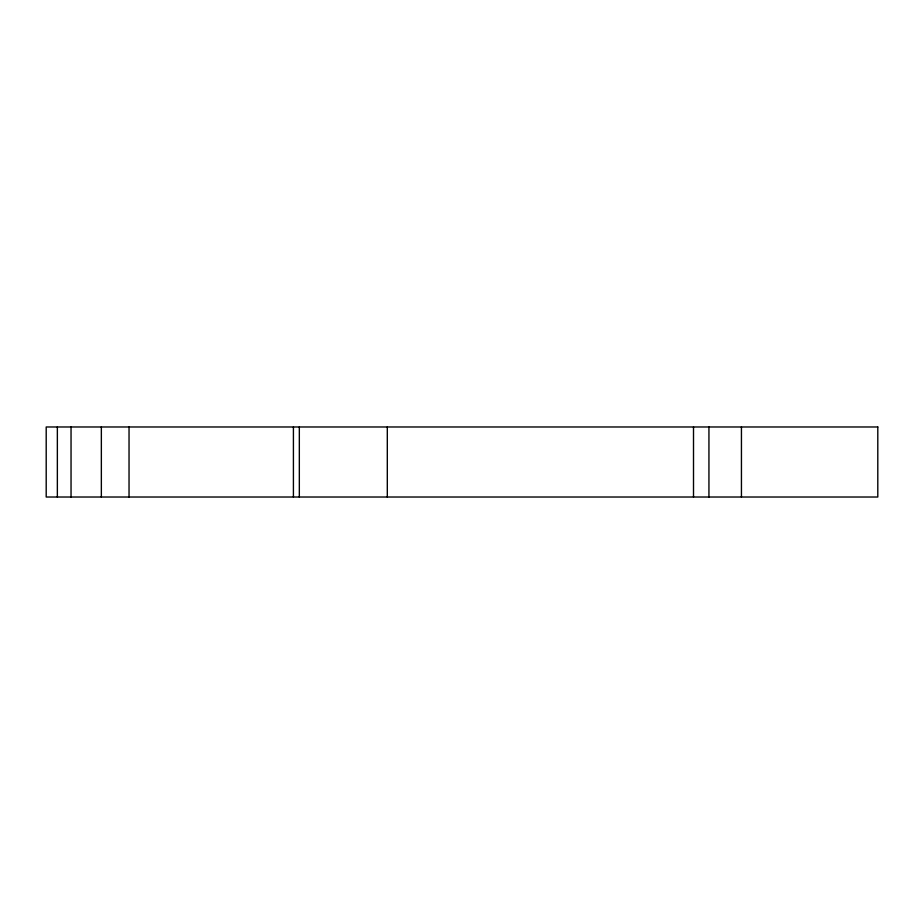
<?xml version="1.0" encoding="UTF-8"?>
<svg xmlns="http://www.w3.org/2000/svg" width="924" height="924" viewBox="0 0 924 924"><rect width="100%" height="100%" fill="white"/><g stroke="black" fill="none" stroke-linecap="round" stroke-linejoin="round"><path stroke-width="1.39" d="M741.441 426.98L741.441 497.02M708.939 426.98L708.939 497.02M693.508 426.98L693.508 497.02M387.306 426.98L387.306 497.02M299.33 426.98L299.33 497.02M293.416 426.98L293.416 497.02M129.037 426.98L129.037 497.02M101.351 426.98L101.351 497.02M71.044 426.98L71.044 497.02M57.357 426.98L57.357 497.02M877.8 426.98L46.2 426.98L46.2 497.02L877.8 497.02L877.8 426.98"/></g></svg>
